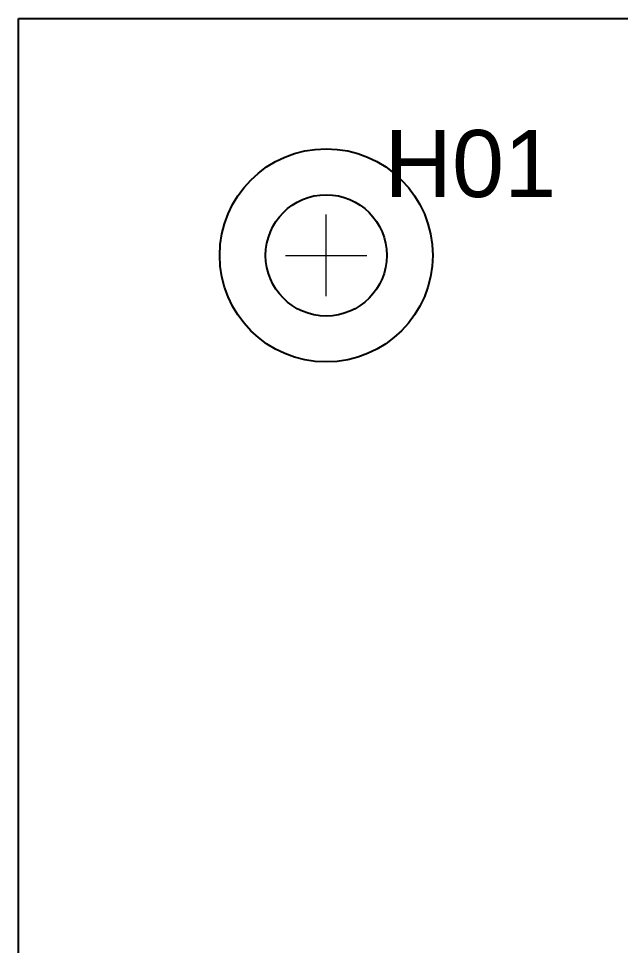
# Model space of a CAD drawing. Header units: millimetres. Extents: x 18 to 1043, y 90 to 420.
# Drawn here: x 222.69 to 254.48, y 142.62 to 191.54 of the extents above; entities that cross this region are included whole.
import ezdxf

# ---------------------------------------------------------------- set-up
doc = ezdxf.new("R2010")
doc.units = ezdxf.units.MM
doc.layers.add('ANNOTATIONS', color=7, linetype='CONTINUOUS', lineweight=18)
doc.layers.add('VISIBLE', color=7, linetype='CONTINUOUS', lineweight=25)
doc.styles.add('CJK', font='Arial Unicode.ttf')

msp = doc.modelspace()

# ---------------------------------------------------------------- linework, layer by layer
at = {"layer": 'ANNOTATIONS'}
for p, q in [((238.94231, 176.88462), (238.94231, 181.19231)), ((236.78846, 179.03846), (241.09615, 179.03846))]:
    msp.add_line(p, q, dxfattribs=at)
at = {"layer": 'VISIBLE'}
for p, q in [((222.69231, 91.53846), (222.69231, 191.53846)), ((222.69231, 191.53846), (272.69231, 191.53846))]:
    msp.add_line(p, q, dxfattribs=at)
for radius in [5.625, 3.2]:
    msp.add_circle((238.94231, 179.03846), radius, dxfattribs=at)

# ---------------------------------------------------------------- texts
at = {"layer": 'ANNOTATIONS', "style": 'CJK'}
msp.add_text('H01', height=3.538462, dxfattribs=at).set_placement((242.01923, 182.11538))

doc.saveas('drawing.dxf')
